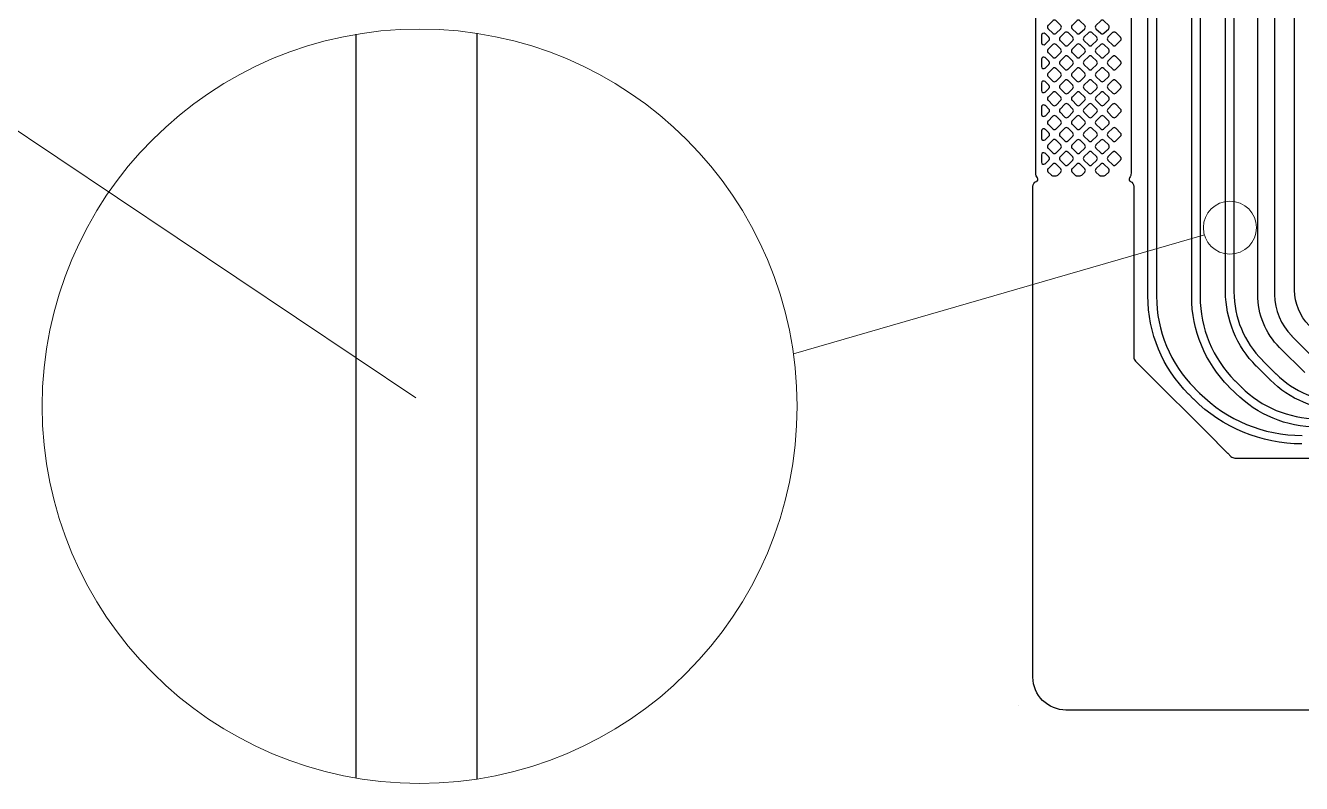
# Model space of a CAD drawing. Extents: x 0 to 248, y 0 to 175.
# Drawn here: x 74.57 to 86.07, y 129.17 to 136 of the extents above; entities that cross this region are included whole.
import ezdxf

# ---------------------------------------------------------------- set-up
doc = ezdxf.new("R2010")
doc.units = 0
doc.layers.add('gbr-dxf', color=7, linetype='Continuous')
doc.layers.add('gbr-outline-dxf', color=2, linetype='Continuous')
doc.layers.add('備註', color=1, linetype='Continuous', lineweight=5)

msp = doc.modelspace()

# ---------------------------------------------------------------- linework, layer by layer
at = {"layer": 'gbr-dxf', "linetype": 'Continuous'}
for points in [[(86.134, 133.297, -0.19468), (86.003, 133.615, -0.010745), (86.003, 133.618), (86.003, 136.796, -0.007697), (86.003, 136.797, -0.011768), (86.003, 136.801, 0.198646), (84.344, 140.805, -0.008795), (84.343, 140.806), (81.772, 143.377, -0.041071)], [(81.631, 143.256), (84.172, 140.715, -0.013686), (84.175, 140.712, -0.198913), (85.823, 136.732, -0.007684), (85.823, 136.731), (85.823, 133.576, -0.007344), (85.823, 133.574, 0.198037), (85.978, 133.203, -0.008541), (85.979, 133.201), (86.199, 132.981, -0.01376)], [(86.095, 132.871), (85.87, 133.095, -0.009258), (85.868, 133.097, -0.197955), (85.671, 133.576, -0.007691), (85.671, 133.578), (85.671, 136.732, -0.007639), (85.671, 136.734, 0.198631), (84.07, 140.601, -0.013852), (84.067, 140.604), (81.52, 143.152, -0.041025)], [(81.446, 142.923), (83.957, 140.411, -0.019676), (83.96, 140.409, -0.198904), (85.457, 136.794, -0.01087), (85.457, 136.793), (85.457, 133.601, -0.010722), (85.457, 133.6, 0.198521), (85.713, 132.982, -0.012506), (85.714, 132.981), (85.835, 132.861, -0.019717), (85.837, 132.859, 0.198972), (86.439, 132.609, -0.010857)], [(86.437, 132.533, -0.197764), (85.785, 132.803, -0.01972), (85.783, 132.805), (85.659, 132.928, -0.012236), (85.658, 132.93, -0.198468), (85.381, 133.601, -0.01087), (85.381, 133.603), (85.381, 136.794, -0.010844), (85.381, 136.796, 0.19869), (83.908, 140.353, -0.019288), (83.906, 140.355), (81.39, 142.871, -0.042856)], [(81.247, 142.683), (83.787, 140.142, -0.01212), (83.788, 140.141, -0.198692), (85.152, 136.85, -0.016823), (85.152, 136.848), (85.152, 136.848, -0.01087), (85.152, 136.846), (85.152, 133.556, -0.010757), (85.152, 133.555, 0.198637), (85.466, 132.798, -0.012534), (85.467, 132.797), (85.522, 132.742, -0.019705), (85.524, 132.74, 0.198958), (86.207, 132.457, -0.01087)], [(86.206, 132.381, -0.197884), (85.473, 132.684, -0.019695), (85.471, 132.686), (85.412, 132.744, -0.012167), (85.411, 132.745, -0.198591), (85.076, 133.556, -0.01087), (85.076, 133.558), (85.076, 136.846, -0.014135), (85.076, 136.848, 0.19892), (83.733, 140.088, -0.012506), (83.732, 140.09), (81.191, 142.631, -0.042133)], [(86.068, 132.228, -0.198101), (85.094, 132.631, -0.019968), (85.092, 132.633), (85.049, 132.676, -0.012668), (85.048, 132.677, -0.198561), (84.682, 133.562, -0.01087), (84.682, 133.563), (84.682, 137.086, -0.010831), (84.682, 137.087, 0.198623), (83.551, 139.82, -0.019306), (83.549, 139.822), (80.909, 142.462, -0.042015)], [(80.965, 142.514), (83.601, 139.877, -0.019676), (83.603, 139.876, -0.198902), (84.759, 137.086, -0.01087), (84.759, 137.085), (84.759, 133.562, -0.010769), (84.759, 133.56, 0.19862), (85.103, 132.73, -0.012055), (85.104, 132.729), (85.144, 132.689, -0.019359), (85.146, 132.687, 0.198916), (86.07, 132.305, -0.01087)], [(84.53, 136.826), (84.53, 134.671, -0.01546), (84.53, 134.67, -0.150288), (84.516, 134.627, -0.040249), (84.515, 134.625, 0.461082), (84.523, 134.596, -0.041786), (84.525, 134.595, -0.296678), (84.555, 134.549), (84.555, 133.011, 0.199755), (84.57, 132.975), (84.598, 132.947, 0.012288), (84.603, 132.942), (85.302, 132.243), (85.302, 132.243, 0.017783), (85.303, 132.242), (85.396, 132.149, 0.0128), (85.402, 132.144), (85.43, 132.116, 0.199709), (85.465, 132.101), (85.505, 132.101, 0.012588), (85.513, 132.101), (87.511, 132.101, -0.128276)], [(88.943, 129.829), (83.943, 129.829, -0.414221), (83.646, 130.125), (83.646, 134.549, -0.297836), (83.676, 134.595, -0.039473), (83.679, 134.596, 0.460792), (83.687, 134.625, -0.032441), (83.686, 134.627, -0.066332), (83.676, 134.644, -0.199454), (83.672, 134.663, -0.025101), (83.672, 134.671, -0.017281), (83.672, 134.673), (83.672, 134.727, -0.022988), (83.672, 134.729), (83.672, 134.942, -0.031973), (83.672, 134.945), (83.672, 135.304, -0.031973), (83.672, 135.308), (83.672, 135.521, -0.022988), (83.672, 135.523), (83.672, 135.589, -0.022988), (83.672, 135.591), (83.672, 135.804, -0.031973), (83.672, 135.807), (83.672, 136.166, -0.031973)]]:
    msp.add_lwpolyline(points, format="xyb", dxfattribs=at)
for points in [[(83.781, 135.974, -0.09572), (83.782, 135.972), (83.825, 135.93, -0.091913), (83.826, 135.929, 0.379731), (83.852, 135.929, -0.09572), (83.854, 135.93), (83.897, 135.972, -0.096266), (83.897, 135.974, 0.379731), (83.897, 136, -0.10007), (83.896, 136.002), (83.854, 136.044, -0.104442), (83.852, 136.045, 0.379731), (83.826, 136.045, -0.09572), (83.825, 136.044), (83.782, 136.002, -0.096266), (83.781, 136, 0.379731)], [(83.997, 135.974, -0.099587), (83.998, 135.972), (84.04, 135.93, -0.095628), (84.042, 135.929, 0.379731), (84.068, 135.929, -0.096265), (84.069, 135.93), (84.112, 135.972, -0.095916), (84.113, 135.974, 0.379731), (84.113, 136, -0.096265), (84.112, 136.002), (84.069, 136.044, -0.100254), (84.068, 136.045, 0.379731), (84.042, 136.045, -0.09572), (84.04, 136.044), (83.998, 136.002, -0.096266), (83.997, 136, 0.379731)], [(84.212, 135.974, -0.09572), (84.213, 135.972), (84.256, 135.93, -0.092406), (84.257, 135.929, 0.379672), (84.283, 135.929, -0.095612), (84.285, 135.93), (84.328, 135.972, -0.095602), (84.329, 135.974, 0.378906), (84.329, 136, -0.082704), (84.328, 136.001), (84.285, 136.044, -0.086956), (84.283, 136.045, 0.379293), (84.257, 136.045, -0.095956), (84.256, 136.044), (84.213, 136.002, -0.096266), (84.212, 136, 0.379731)], [(83.723, 135.848, -0.065813), (83.723, 135.845, 0.625391), (83.755, 135.832, -0.066949), (83.758, 135.834), (83.789, 135.865, -0.095916), (83.79, 135.866, 0.379731), (83.79, 135.892, -0.100266), (83.789, 135.894), (83.758, 135.924, -0.06933), (83.755, 135.926, 0.625033), (83.723, 135.913, -0.054506), (83.723, 135.91)], [(83.889, 135.866, -0.095865), (83.89, 135.865), (83.932, 135.822, -0.091437), (83.934, 135.821, 0.379731), (83.96, 135.821, -0.096265), (83.962, 135.822), (84.004, 135.865, -0.095916), (84.005, 135.866, 0.379731), (84.005, 135.892, -0.100266), (84.004, 135.894), (83.962, 135.936, -0.104063), (83.96, 135.937, 0.379731), (83.934, 135.937, -0.09572), (83.932, 135.936), (83.89, 135.894, -0.096266), (83.889, 135.892, 0.379731)], [(84.104, 135.866, -0.087314), (84.105, 135.865), (84.148, 135.822, -0.09979), (84.15, 135.821, 0.379731), (84.176, 135.821, -0.09572), (84.177, 135.822), (84.22, 135.865, -0.096266), (84.221, 135.866, 0.379731), (84.221, 135.892, -0.091558), (84.22, 135.894), (84.177, 135.936, -0.096266), (84.175, 135.937, 0.379731), (84.149, 135.937, -0.09572), (84.148, 135.936), (84.105, 135.894, -0.096266), (84.104, 135.892, 0.379731)], [(84.32, 135.866, -0.09572), (84.321, 135.865), (84.364, 135.822, -0.091913), (84.365, 135.821, 0.379731), (84.391, 135.821, -0.09572), (84.393, 135.822), (84.435, 135.865, -0.096266), (84.436, 135.866, 0.379731), (84.436, 135.892, -0.082756), (84.436, 135.894), (84.393, 135.936, -0.087516), (84.391, 135.937, 0.379731), (84.365, 135.937, -0.09572), (84.363, 135.936), (84.321, 135.894, -0.096266), (84.32, 135.892, 0.379731)], [(83.781, 135.784, 0.379293), (83.781, 135.758, -0.103926), (83.782, 135.757), (83.825, 135.714, -0.100335), (83.826, 135.713, 0.379672), (83.852, 135.713, -0.095612), (83.854, 135.714), (83.896, 135.757, -0.095796), (83.897, 135.758, 0.379293), (83.897, 135.784, -0.108042), (83.896, 135.786), (83.854, 135.829, -0.096423), (83.852, 135.83, 0.379321), (83.826, 135.83, -0.095506), (83.825, 135.829), (83.782, 135.786, -0.095796)], [(83.997, 135.758, -0.095756), (83.998, 135.757), (84.04, 135.714, -0.091437), (84.042, 135.713, 0.379731), (84.068, 135.713, -0.096265), (84.069, 135.714), (84.112, 135.757, -0.096266), (84.113, 135.758, 0.379731), (84.113, 135.784, -0.10007), (84.112, 135.786), (84.07, 135.829, -0.104442), (84.068, 135.83, 0.379731), (84.042, 135.83, -0.09572), (84.04, 135.829), (83.998, 135.786, -0.095916), (83.997, 135.784, 0.379731)], [(84.212, 135.758, -0.091581), (84.213, 135.757), (84.256, 135.714, -0.086738), (84.257, 135.713, 0.379239), (84.283, 135.713, -0.095649), (84.285, 135.714), (84.328, 135.757, -0.095602), (84.329, 135.758, 0.379293), (84.329, 135.784, -0.087748), (84.328, 135.786), (84.285, 135.829, -0.091964), (84.283, 135.83, 0.379731), (84.257, 135.83, -0.096265), (84.256, 135.829), (84.213, 135.786, -0.096121), (84.212, 135.784, 0.379672)], [(83.723, 135.633, -0.058339), (83.723, 135.63, 0.625221), (83.755, 135.617, -0.062123), (83.758, 135.618), (83.789, 135.649, -0.095916), (83.79, 135.651, 0.379731), (83.79, 135.677, -0.092247), (83.789, 135.678), (83.758, 135.709, -0.061166), (83.755, 135.711, 0.625663), (83.723, 135.697, -0.06586), (83.723, 135.695)], [(83.889, 135.677, 0.379293), (83.889, 135.651, -0.107999), (83.89, 135.649), (83.932, 135.607, -0.104018), (83.934, 135.606, 0.379731), (83.96, 135.606, -0.09572), (83.962, 135.606), (84.004, 135.649, -0.096128), (84.005, 135.651, 0.379506), (84.005, 135.677, -0.106372), (84.004, 135.678), (83.962, 135.721, -0.10739), (83.96, 135.722, 0.378906), (83.934, 135.722, -0.095506), (83.932, 135.721), (83.89, 135.678, -0.095602)], [(84.104, 135.677, 0.379293), (84.104, 135.651, -0.083151), (84.105, 135.649), (84.148, 135.606, -0.095628), (84.15, 135.605, 0.379731), (84.176, 135.605, -0.095756), (84.177, 135.606), (84.22, 135.649, -0.096332), (84.221, 135.651, 0.379321), (84.221, 135.677, -0.095866), (84.22, 135.678), (84.177, 135.721, -0.100401), (84.176, 135.722, 0.379196), (84.15, 135.722, -0.096157), (84.148, 135.721), (84.105, 135.678, -0.095796)], [(84.32, 135.651, -0.091583), (84.321, 135.649), (84.364, 135.606, -0.086961), (84.365, 135.605, 0.379293), (84.391, 135.605, -0.096625), (84.393, 135.606), (84.435, 135.649, -0.095916), (84.436, 135.651, 0.379731), (84.436, 135.677, -0.087748), (84.435, 135.678), (84.393, 135.721, -0.092342), (84.391, 135.722, 0.379506), (84.365, 135.722, -0.098229), (84.363, 135.721), (84.321, 135.678, -0.095585), (84.32, 135.677, 0.379287)], [(83.781, 135.543, -0.100032), (83.782, 135.541), (83.825, 135.499, -0.096214), (83.826, 135.498, 0.379672), (83.852, 135.498, -0.095612), (83.854, 135.499), (83.897, 135.541, -0.095602), (83.897, 135.543, 0.378906), (83.897, 135.569, -0.095506), (83.897, 135.57), (83.854, 135.613, -0.082483), (83.852, 135.614, 0.379293), (83.826, 135.614, -0.095956), (83.825, 135.613), (83.782, 135.571, -0.096266), (83.781, 135.569, 0.379731)], [(83.997, 135.543, -0.107718), (83.998, 135.541), (84.04, 135.499, -0.104018), (84.042, 135.498, 0.379731), (84.068, 135.498, -0.09572), (84.07, 135.499), (84.112, 135.541, -0.096266), (84.113, 135.543, 0.379731), (84.113, 135.569, -0.10399), (84.112, 135.571), (84.07, 135.613, -0.108029), (84.068, 135.614, 0.379731), (84.042, 135.614, -0.09572), (84.04, 135.613), (83.998, 135.571, -0.096266), (83.997, 135.569, 0.379731)], [(84.212, 135.543, -0.082707), (84.213, 135.541), (84.256, 135.499, -0.095535), (84.257, 135.498, 0.379293), (84.283, 135.498, -0.096625), (84.285, 135.499), (84.328, 135.541, -0.096111), (84.329, 135.543, 0.379289), (84.329, 135.569, -0.095866), (84.328, 135.571), (84.285, 135.613, -0.099849), (84.283, 135.614, 0.379293), (84.257, 135.614, -0.096625), (84.256, 135.613), (84.213, 135.57, -0.096314), (84.212, 135.569, 0.379672)], [(83.723, 135.417, -0.065645), (83.723, 135.414, 0.62512), (83.755, 135.401, -0.068204), (83.758, 135.403), (83.789, 135.433, -0.096227), (83.79, 135.435, 0.379731), (83.79, 135.461, -0.091745), (83.789, 135.463), (83.758, 135.494, -0.064558), (83.755, 135.495, 0.625105), (83.723, 135.482, -0.054506), (83.723, 135.479)], [(83.889, 135.435, -0.103612), (83.89, 135.433), (83.932, 135.391, -0.09979), (83.934, 135.39, 0.379731), (83.96, 135.39, -0.09572), (83.962, 135.391), (84.004, 135.433, -0.096266), (84.005, 135.435, 0.379731), (84.005, 135.461, -0.091558), (84.004, 135.463), (83.962, 135.505, -0.095916), (83.96, 135.506, 0.379731), (83.934, 135.506, -0.096265), (83.932, 135.505), (83.89, 135.463, -0.096266), (83.889, 135.461, 0.379731)], [(84.104, 135.435, -0.095506), (84.105, 135.433), (84.148, 135.391, -0.109456), (84.15, 135.39, 0.379324), (84.176, 135.39, -0.098136), (84.177, 135.391), (84.22, 135.434, -0.095796), (84.221, 135.435, 0.378943), (84.221, 135.461, -0.099971), (84.22, 135.463), (84.177, 135.505, -0.105877), (84.176, 135.506, 0.379196), (84.15, 135.506, -0.097885), (84.148, 135.505), (84.105, 135.463, -0.095796), (84.104, 135.461, 0.378767)], [(84.32, 135.435, -0.08701), (84.321, 135.434), (84.364, 135.391, -0.082834), (84.365, 135.39, 0.379287), (84.391, 135.39, -0.095612), (84.393, 135.391), (84.435, 135.434, -0.095602), (84.436, 135.435, 0.379293), (84.436, 135.461, -0.091954), (84.435, 135.463), (84.393, 135.505, -0.096121), (84.391, 135.506, 0.379731), (84.365, 135.506, -0.09572), (84.363, 135.505), (84.321, 135.463, -0.095819), (84.32, 135.461, 0.379289)], [(83.781, 135.327, -0.095612), (83.782, 135.326), (83.825, 135.283, -0.091703), (83.826, 135.282, 0.379324), (83.852, 135.282, -0.096157), (83.854, 135.283), (83.897, 135.326, -0.095602), (83.897, 135.327, 0.379293), (83.897, 135.353, -0.100266), (83.896, 135.355), (83.854, 135.398, -0.087638), (83.852, 135.399, 0.379731), (83.826, 135.399, -0.096265), (83.825, 135.398), (83.782, 135.355, -0.096214), (83.781, 135.353, 0.379672)], [(83.997, 135.327, -0.103834), (83.998, 135.326), (84.04, 135.283, -0.099696), (84.042, 135.282, 0.379731), (84.068, 135.282, -0.096265), (84.069, 135.283), (84.112, 135.326, -0.095916), (84.113, 135.327, 0.379731), (84.113, 135.353, -0.091745), (84.112, 135.355), (84.069, 135.398, -0.095916), (84.068, 135.398, 0.379731), (84.042, 135.398, -0.096265), (84.04, 135.398), (83.998, 135.355, -0.095916), (83.997, 135.353, 0.379731)], [(84.212, 135.353, 0.379293), (84.212, 135.327, -0.099964), (84.213, 135.326), (84.256, 135.283, -0.095916), (84.257, 135.282, 0.379731), (84.283, 135.282, -0.095756), (84.285, 135.283), (84.328, 135.326, -0.096023), (84.329, 135.327, 0.379672), (84.329, 135.353, -0.096265), (84.328, 135.355), (84.285, 135.398, -0.100073), (84.283, 135.399, 0.378906), (84.257, 135.399, -0.095506), (84.256, 135.398), (84.213, 135.355, -0.095602)], [(83.723, 135.202, -0.062521), (83.723, 135.199, 0.625444), (83.755, 135.185, -0.067216), (83.758, 135.187), (83.789, 135.218, -0.095916), (83.79, 135.22, 0.379731), (83.79, 135.246, -0.104215), (83.789, 135.247), (83.758, 135.278, -0.067546), (83.755, 135.28, 0.625889), (83.723, 135.266, -0.064221), (83.723, 135.264)], [(83.889, 135.22, -0.099825), (83.89, 135.218), (83.932, 135.175, -0.095535), (83.934, 135.174, 0.379293), (83.96, 135.174, -0.096625), (83.962, 135.175), (84.004, 135.218, -0.095916), (84.005, 135.22, 0.379731), (84.005, 135.246, -0.096265), (84.004, 135.247), (83.962, 135.29, -0.099951), (83.96, 135.291, 0.379506), (83.934, 135.291, -0.098229), (83.932, 135.29), (83.89, 135.247, -0.095935), (83.889, 135.246, 0.379287)], [(84.104, 135.22, -0.091663), (84.105, 135.218), (84.148, 135.175, -0.103446), (84.15, 135.174, 0.379731), (84.176, 135.174, -0.095756), (84.177, 135.175), (84.22, 135.218, -0.096266), (84.221, 135.22, 0.379731), (84.221, 135.246, -0.087314), (84.22, 135.247), (84.177, 135.29, -0.091646), (84.176, 135.291, 0.379731), (84.15, 135.291, -0.09572), (84.148, 135.29), (84.105, 135.247, -0.096266), (84.104, 135.246, 0.379731)], [(84.32, 135.22, -0.099643), (84.321, 135.218), (84.363, 135.175, -0.098209), (84.365, 135.174, 0.379506), (84.391, 135.174, -0.096117), (84.393, 135.175), (84.435, 135.218, -0.095916), (84.436, 135.22, 0.379731), (84.436, 135.246, -0.096265), (84.435, 135.247), (84.393, 135.29, -0.099951), (84.391, 135.291, 0.379506), (84.365, 135.291, -0.098229), (84.363, 135.29), (84.321, 135.247, -0.095796), (84.32, 135.246, 0.378906)], [(83.781, 135.112, -0.091663), (83.782, 135.11), (83.825, 135.068, -0.087416), (83.826, 135.067, 0.379672), (83.852, 135.067, -0.096157), (83.854, 135.068), (83.897, 135.11, -0.095796), (83.897, 135.112, 0.378943), (83.897, 135.138, -0.103884), (83.896, 135.14), (83.854, 135.182, -0.09197), (83.852, 135.183, 0.379293), (83.826, 135.183, -0.09572), (83.825, 135.182), (83.782, 135.139, -0.096266), (83.781, 135.138, 0.379731)], [(83.997, 135.112, -0.099825), (83.998, 135.11), (84.04, 135.068, -0.095958), (84.042, 135.067, 0.379731), (84.068, 135.067, -0.09572), (84.07, 135.068), (84.112, 135.11, -0.096266), (84.113, 135.112, 0.379731), (84.113, 135.138, -0.096248), (84.112, 135.139), (84.069, 135.182, -0.100054), (84.068, 135.183, 0.379731), (84.042, 135.183, -0.095756), (84.04, 135.182), (83.998, 135.14, -0.095628), (83.997, 135.138, 0.379731)], [(84.212, 135.112, -0.095756), (84.213, 135.11), (84.256, 135.068, -0.091437), (84.257, 135.067, 0.379731), (84.283, 135.067, -0.096265), (84.285, 135.068), (84.328, 135.11, -0.095916), (84.329, 135.112, 0.379731), (84.329, 135.138, -0.082796), (84.328, 135.139), (84.285, 135.182, -0.086956), (84.283, 135.183, 0.379731), (84.257, 135.183, -0.096265), (84.256, 135.182), (84.213, 135.139, -0.095916), (84.212, 135.138, 0.379731)], [(83.723, 134.986, -0.064253), (83.723, 134.983, 0.625391), (83.755, 134.97, -0.067077), (83.758, 134.972), (83.789, 135.002, -0.095916), (83.79, 135.004, 0.379731), (83.79, 135.03, -0.104464), (83.789, 135.032), (83.758, 135.062, -0.067353), (83.755, 135.064, 0.625791), (83.723, 135.051, -0.066015), (83.723, 135.048)], [(83.889, 135.004, -0.095527), (83.89, 135.003), (83.933, 134.96, -0.091205), (83.934, 134.959, 0.379214), (83.96, 134.959, -0.095956), (83.962, 134.96), (84.004, 135.002, -0.096023), (84.005, 135.004, 0.379672), (84.005, 135.03, -0.099971), (84.004, 135.032), (83.962, 135.074, -0.103923), (83.96, 135.075, 0.379293), (83.934, 135.075, -0.095956), (83.932, 135.074), (83.89, 135.032, -0.096266), (83.889, 135.03, 0.379289)], [(84.104, 135.03, 0.379075), (84.104, 135.004, -0.087314), (84.105, 135.003), (84.148, 134.96, -0.09979), (84.15, 134.959, 0.379289), (84.176, 134.959, -0.095866), (84.177, 134.96), (84.22, 135.002, -0.095796), (84.221, 135.004, 0.379293), (84.221, 135.03, -0.092139), (84.22, 135.032), (84.177, 135.074, -0.096423), (84.176, 135.075, 0.379506), (84.15, 135.075, -0.098572), (84.148, 135.074), (84.105, 135.032, -0.097464)], [(84.32, 135.03, 0.379293), (84.32, 135.004, -0.095972), (84.321, 135.002), (84.364, 134.96, -0.091437), (84.365, 134.959, 0.379731), (84.391, 134.959, -0.096265), (84.393, 134.96), (84.435, 135.002, -0.096332), (84.436, 135.004, 0.379289), (84.436, 135.03, -0.082704), (84.436, 135.031), (84.393, 135.074, -0.086956), (84.391, 135.075, 0.378906), (84.365, 135.075, -0.095506), (84.364, 135.074), (84.321, 135.032, -0.095602)], [(83.781, 134.922, 0.379293), (83.781, 134.896, -0.103917), (83.782, 134.895), (83.825, 134.852, -0.100033), (83.826, 134.851, 0.379672), (83.852, 134.851, -0.096157), (83.854, 134.852), (83.897, 134.895, -0.095394), (83.897, 134.896, 0.379293), (83.897, 134.922, -0.108153), (83.896, 134.924), (83.854, 134.967, -0.096641), (83.852, 134.968, 0.379672), (83.826, 134.968, -0.095612), (83.825, 134.967), (83.782, 134.924, -0.095602)], [(83.889, 134.815, 0.379293), (83.889, 134.789, -0.107999), (83.89, 134.787), (83.932, 134.744, -0.104264), (83.934, 134.743, 0.379289), (83.96, 134.743, -0.095506), (83.962, 134.744), (84.004, 134.787, -0.095824), (84.005, 134.789, 0.379293), (84.005, 134.815, -0.104392), (84.004, 134.816), (83.962, 134.859, -0.10822), (83.96, 134.86, 0.379672), (83.934, 134.86, -0.096157), (83.932, 134.859), (83.89, 134.816, -0.095602)], [(83.997, 134.896, -0.09527), (83.998, 134.895), (84.04, 134.852, -0.091364), (84.042, 134.851, 0.378943), (84.068, 134.851, -0.095866), (84.069, 134.852), (84.112, 134.895, -0.095796), (84.113, 134.896, 0.379293), (84.113, 134.922, -0.10047), (84.112, 134.924), (84.07, 134.966, -0.103868), (84.068, 134.967, 0.379731), (84.042, 134.967, -0.096265), (84.04, 134.966), (83.998, 134.924, -0.096111), (83.997, 134.922, 0.379289)], [(84.104, 134.789, -0.082704), (84.105, 134.787), (84.148, 134.744, -0.095602), (84.15, 134.743, 0.379293), (84.176, 134.743, -0.095956), (84.177, 134.744), (84.22, 134.787, -0.096111), (84.221, 134.789, 0.379321), (84.221, 134.815, -0.095506), (84.22, 134.816), (84.177, 134.859, -0.102183), (84.176, 134.86, 0.379415), (84.15, 134.86, -0.095973), (84.148, 134.859), (84.105, 134.816, -0.096332), (84.104, 134.814, 0.379289)], [(84.212, 134.896, -0.087314), (84.213, 134.895), (84.256, 134.852, -0.09979), (84.257, 134.851, 0.379731), (84.283, 134.851, -0.09572), (84.285, 134.852), (84.328, 134.895, -0.096266), (84.329, 134.896, 0.379731), (84.329, 134.922, -0.092139), (84.328, 134.924), (84.285, 134.967, -0.096558), (84.283, 134.967, 0.379731), (84.257, 134.967, -0.09572), (84.256, 134.967), (84.213, 134.924, -0.096266), (84.212, 134.922, 0.379731)], [(84.32, 134.789, -0.091663), (84.321, 134.787), (84.364, 134.744, -0.086956), (84.365, 134.743, 0.379731), (84.391, 134.743, -0.096265), (84.393, 134.744), (84.435, 134.787, -0.095916), (84.436, 134.789, 0.379731), (84.436, 134.815, -0.087748), (84.435, 134.816), (84.393, 134.859, -0.092126), (84.391, 134.86, 0.379731), (84.365, 134.86, -0.09572), (84.363, 134.859), (84.321, 134.816, -0.096266), (84.32, 134.815, 0.379731)], [(83.723, 134.77, -0.060687), (83.723, 134.768, 0.625409), (83.755, 134.754, -0.067077), (83.758, 134.756), (83.789, 134.787, -0.095916), (83.79, 134.789, 0.379731), (83.79, 134.815, -0.083235), (83.789, 134.816), (83.758, 134.847, -0.064829), (83.755, 134.849, 0.625791), (83.723, 134.835, -0.062392), (83.723, 134.833)], [(83.781, 134.681, -0.100154), (83.782, 134.679), (83.809, 134.653, -0.060492), (83.809, 134.652, 0.199047), (83.823, 134.646, -0.048621), (83.824, 134.646), (83.856, 134.646, 0.179847), (83.869, 134.652), (83.869, 134.652), (83.897, 134.679, -0.093936), (83.897, 134.681, 0.379475), (83.897, 134.707, -0.096625), (83.896, 134.708), (83.854, 134.751, -0.083134), (83.852, 134.752, 0.379731), (83.826, 134.752, -0.096117), (83.825, 134.751), (83.782, 134.708, -0.096314), (83.781, 134.707, 0.379672)], [(83.997, 134.707, 0.379293), (83.997, 134.681, -0.107426), (83.998, 134.679), (84.025, 134.652, -0.070062), (84.025, 134.652, 0.087273), (84.031, 134.648), (84.031, 134.648, 0.088901), (84.038, 134.646), (84.038, 134.646, -0.046294), (84.039, 134.646), (84.071, 134.646, -0.035151), (84.071, 134.646, 0.191281), (84.085, 134.652), (84.112, 134.679, -0.095796), (84.113, 134.681, 0.379293), (84.113, 134.707, -0.104392), (84.112, 134.708), (84.07, 134.751, -0.108174), (84.068, 134.752, 0.379229), (84.042, 134.752, -0.095506), (84.04, 134.751), (83.998, 134.708, -0.095824)], [(84.212, 134.681, -0.082756), (84.213, 134.679), (84.242, 134.651, 0.078743), (84.247, 134.648, -0.069077), (84.248, 134.647, 0.074953), (84.253, 134.646, -0.04641), (84.254, 134.646), (84.287, 134.646, -0.046445), (84.287, 134.646, 0.181593), (84.3, 134.652), (84.3, 134.652), (84.328, 134.679, -0.096266), (84.329, 134.681, 0.379731), (84.329, 134.707, -0.096248), (84.328, 134.708), (84.285, 134.751, -0.100054), (84.283, 134.752, 0.379731), (84.257, 134.752, -0.096265), (84.256, 134.751), (84.213, 134.708, -0.096266), (84.212, 134.707, 0.379731)]]:
    msp.add_lwpolyline(points, format="xyb", close=True, dxfattribs=at)
for points in [[(77.547, 129.215), (77.547, 135.921)], [(78.634, 135.93), (78.634, 129.206)]]:
    msp.add_lwpolyline(points, dxfattribs=at)
at = {"layer": 'gbr-outline-dxf', "linetype": 'Continuous', "const_width": 0.000025}
msp.add_lwpolyline([(97.443, 131.502), (97.443, 138.883, 0.211094), (97.28, 139.253), (91.607, 144.419, -0.211095), (91.443, 144.789), (91.443, 152.692, 0.414217), (90.943, 153.192), (77.943, 153.192, 0.414217), (77.443, 152.692), (77.443, 144.789, 0.211094), (77.607, 144.419), (83.28, 139.253, -0.211095), (83.443, 138.883), (83.443, 130.126, 0.414217), (83.943, 129.626), (88.943, 129.626, 0.414217), (89.443, 130.126), (89.443, 130.502, -0.414217), (89.943, 131.002), (96.943, 131.002, 0.414217)], format="xyb", close=True, dxfattribs=at)
at = {"layer": '備註', "linetype": 'Continuous'}
for p, q in [((78.086, 132.644), (71.479, 137.072)), ((81.487, 133.041), (85.192, 134.112))]:
    msp.add_line(p, q, dxfattribs=at)
for centre, radius in [((78.119, 132.568), 3.401), ((85.421, 134.178), 0.239)]:
    msp.add_circle(centre, radius, dxfattribs=at)

doc.saveas('drawing.dxf')
